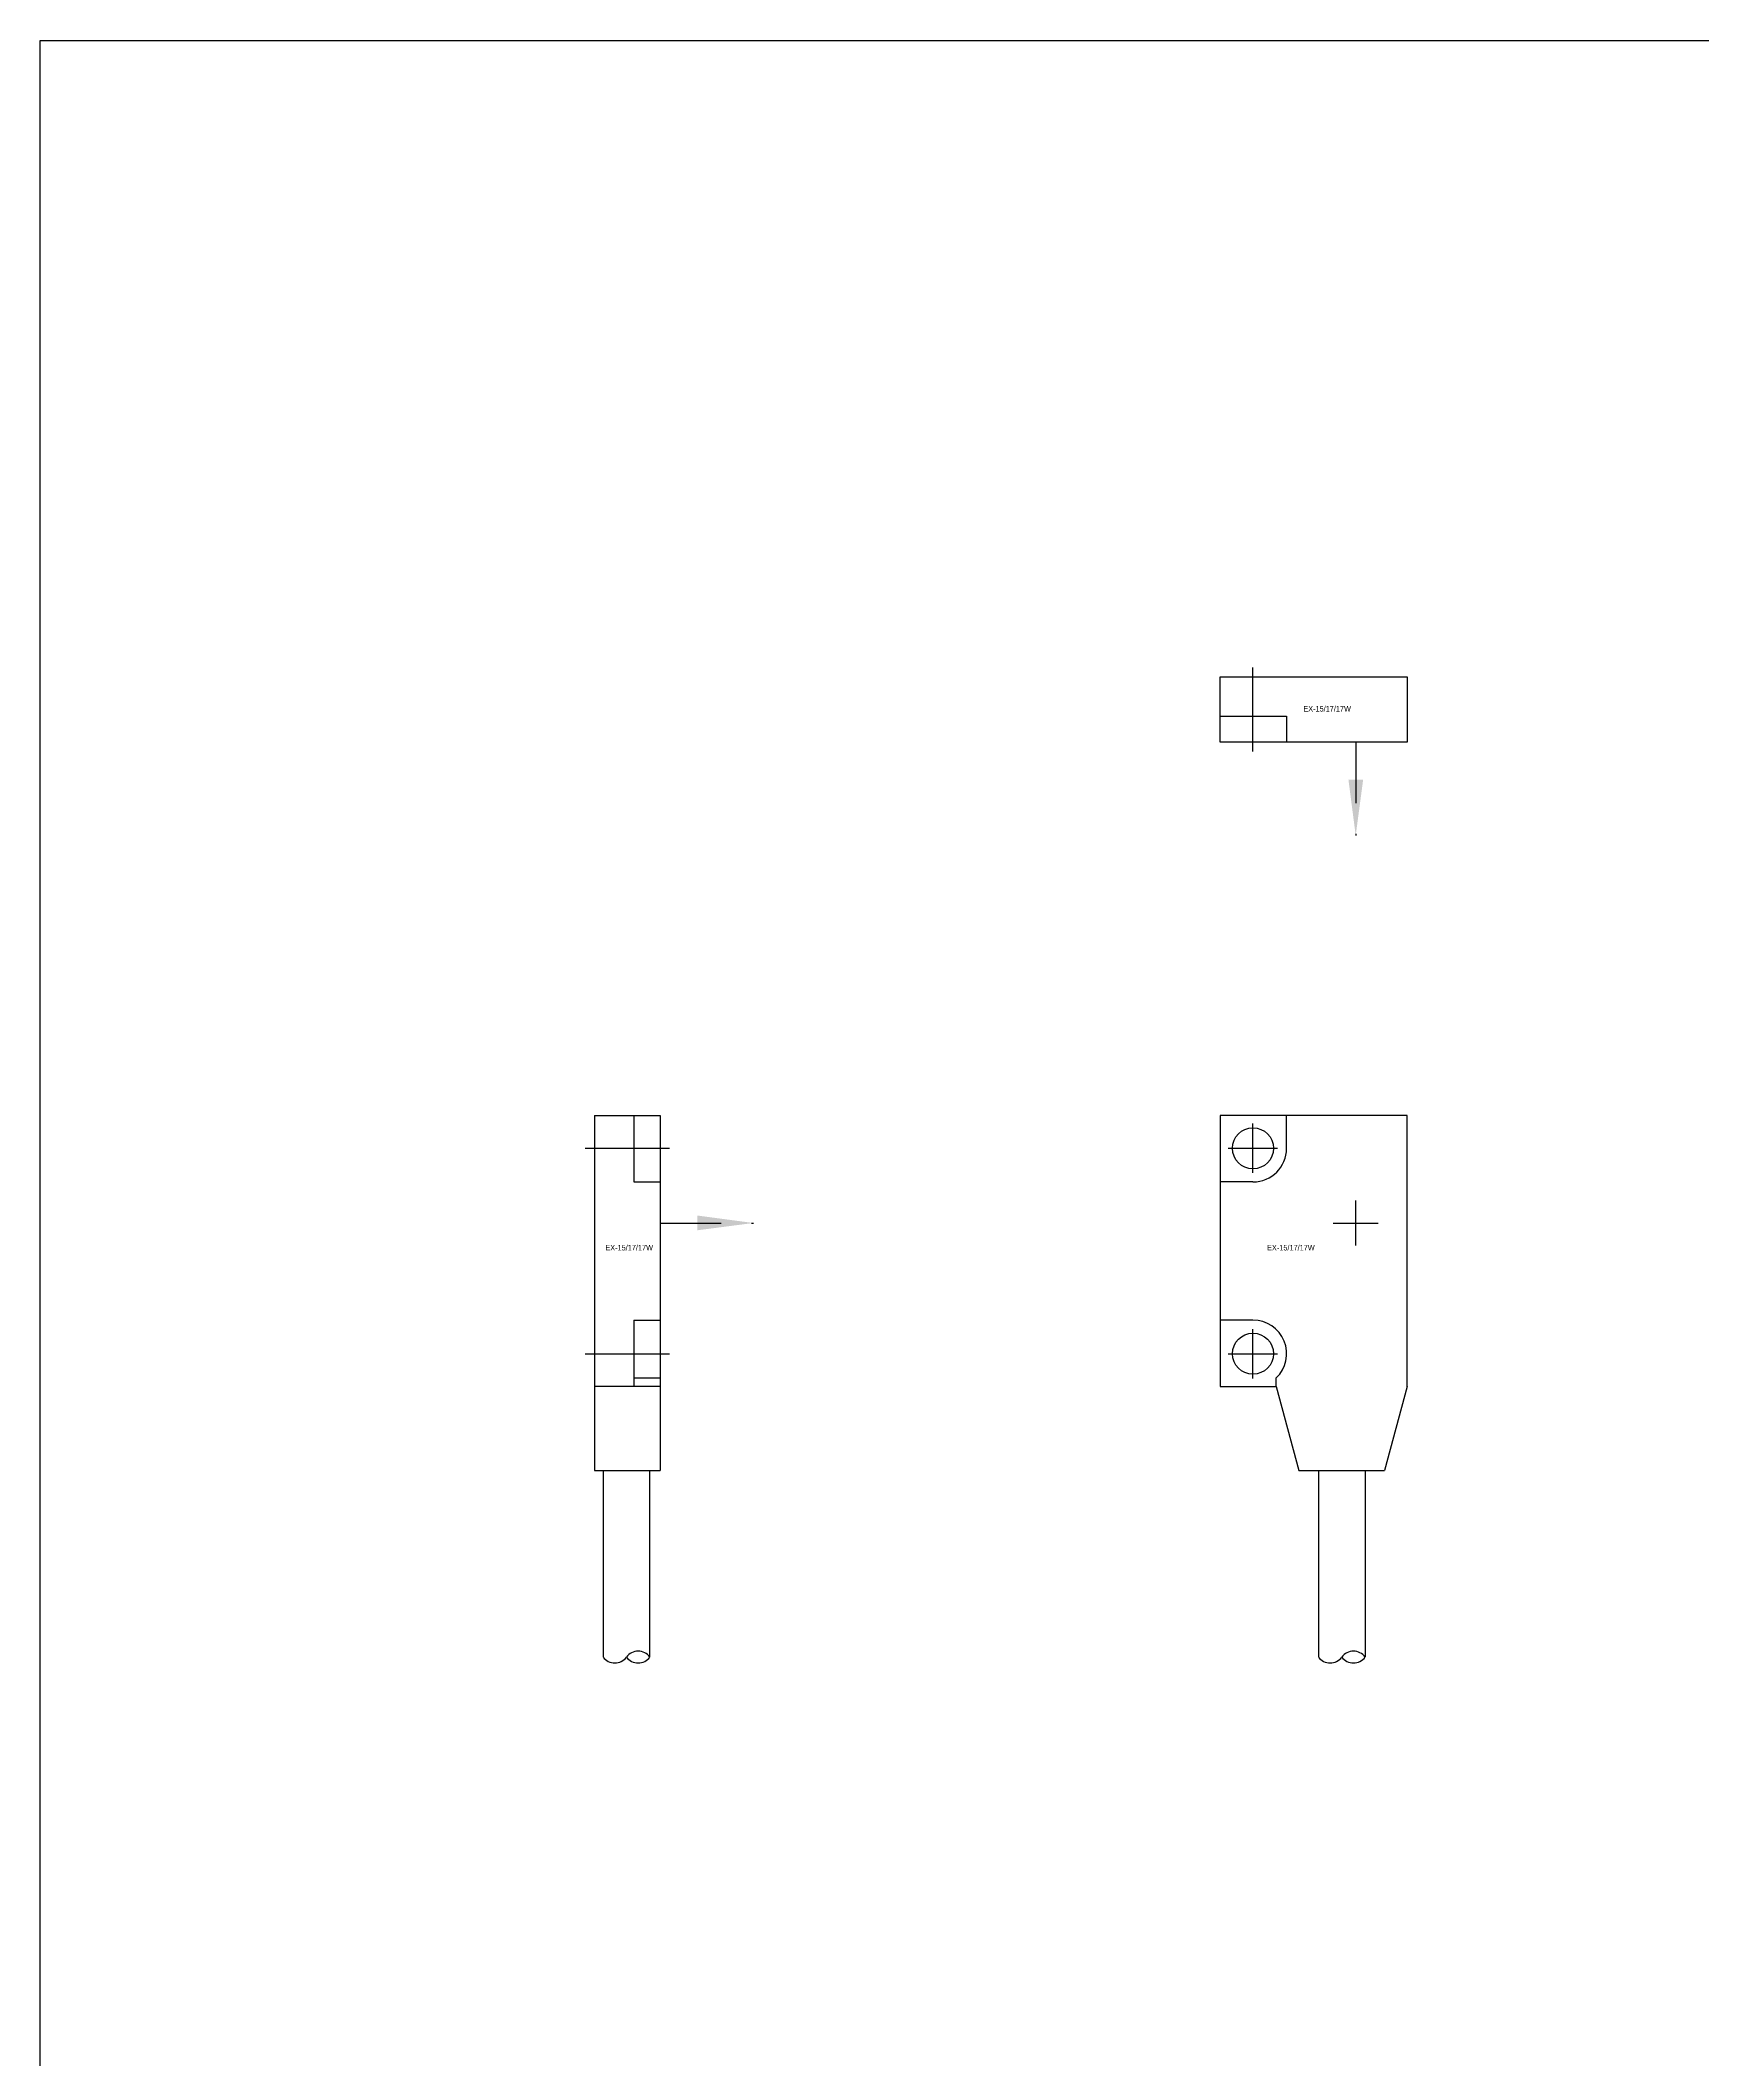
# Model space of a CAD drawing. Extents: x 58 to 236, y 14 to 263.
# Drawn here: x 58.3 to 147.3, y 154.5 to 262.7 of the extents above; entities that cross this region are included whole.
import ezdxf
from ezdxf.enums import TextEntityAlignment as Align

# ---------------------------------------------------------------- set-up
doc = ezdxf.new("R2010")
doc.units = 0
doc.linetypes.add('CENTER', pattern=[13.068421, 8.167763, -1.633553, 1.633553, -1.633553])
doc.linetypes.add('DASHED', pattern=[4.900658, 3.267105, -1.633553])
doc.layers.add('1', color=7, linetype='CONTINUOUS')

msp = doc.modelspace()

# ---------------------------------------------------------------- linework, layer by layer
at = {"layer": '1', "color": 7}
for p, q in [((58.31, 262.67), (236.31, 262.67)), ((58.31, 14.37), (58.31, 262.67)), ((121.49, 225.09), (121.49, 228.59)), ((121.49, 228.59), (125.04, 228.59)), ((125.04, 228.59), (131.49, 228.59)), ((131.49, 228.59), (131.49, 225.09)), ((121.49, 226.49), (125.04, 226.49)), ((125.04, 226.49), (125.04, 225.09)), ((125.04, 225.09), (121.49, 225.09)), ((131.49, 225.09), (125.04, 225.09)), ((87.99, 205.09), (91.49, 205.09)), ((87.99, 205.09), (87.99, 186.09)), ((90.09, 205.09), (90.09, 201.54)), ((91.49, 205.09), (91.49, 194.5)), ((125.04, 205.09), (121.49, 205.09)), ((121.49, 205.09), (121.49, 190.59)), ((131.49, 205.09), (125.04, 205.09)), ((125.04, 203.34), (125.04, 205.09)), ((131.49, 190.59), (131.49, 205.09)), ((90.09, 201.54), (91.49, 201.54)), ((123.24, 201.54), (121.49, 201.54)), ((90.09, 194.14), (91.49, 194.14)), ((90.09, 194.14), (90.09, 191.05)), ((91.49, 194.5), (91.49, 186.09)), ((123.24, 194.14), (121.49, 194.14)), ((91.49, 190.59), (87.99, 190.59)), ((90.09, 191.05), (91.49, 191.05)), ((90.09, 191.05), (90.09, 190.59)), ((121.49, 190.59), (124.49, 190.59)), ((124.49, 190.59), (124.49, 191.05)), ((124.49, 190.59), (125.7, 186.09)), ((131.49, 190.59), (130.29, 186.09)), ((87.99, 186.09), (90.94, 186.09)), ((88.44, 186.09), (88.44, 176.1)), ((90.94, 186.09), (91.49, 186.09)), ((90.94, 176.1), (90.94, 186.09)), ((125.7, 186.09), (130.29, 186.09)), ((126.74, 186.09), (126.74, 176.1)), ((129.24, 186.09), (129.24, 176.1))]:
    msp.add_line(p, q, dxfattribs=at)
at = {"layer": '1', "color": 2, "linetype": 'CENTER'}
for p, q in [((123.24, 224.59), (123.24, 229.09)), ((123.24, 202.02), (123.24, 204.66)), ((87.49, 203.34), (91.99, 203.34)), ((121.92, 203.34), (124.56, 203.34)), ((123.24, 191.02), (123.24, 193.66)), ((87.49, 192.34), (91.99, 192.34)), ((121.92, 192.34), (124.56, 192.34))]:
    msp.add_line(p, q, dxfattribs=at)
at = {"layer": '1', "color": 2, "linetype": 'DASHED'}
for p, q in [((128.74, 225.09), (128.74, 220.09)), ((128.74, 198.14), (128.74, 200.54)), ((91.49, 199.34), (96.49, 199.34)), ((127.54, 199.34), (129.94, 199.34))]:
    msp.add_line(p, q, dxfattribs=at)
at = {"layer": '1', "color": 7}
for centre in [(123.24, 203.34), (123.24, 192.34)]:
    msp.add_circle(centre, 1.1, dxfattribs=at)
for centre, start, end in [((123.24, 203.34), 270, 0), ((123.24, 192.34), 313.983, 90)]:
    msp.add_arc(centre, 1.8, start, end, dxfattribs=at)
at = {"layer": '1', "color": 2}
for centre, start, end in [((90.32, 175.63), 36.8699, 143.1301), ((128.62, 175.63), 36.8699, 143.1301), ((89.07, 176.56), 216.8699, 323.1301), ((90.32, 176.56), 216.8699, 323.1301), ((127.37, 176.56), 216.8699, 323.1301), ((128.62, 176.56), 216.8699, 323.1301)]:
    msp.add_arc(centre, 0.781, start, end, dxfattribs=at)
at = {"layer": '1', "color": 2, "linetype": 'DASHED'}
for points in [[(128.35, 223.09), (129.14, 223.09), (128.74, 220.09)], [(93.49, 198.95), (93.49, 199.74), (96.49, 199.34)]]:
    msp.add_solid(points, dxfattribs=at)

# ---------------------------------------------------------------- texts
at = {"layer": '1', "color": 2, "width": 0.9}
for p in [(127.21, 226.88), (89.84, 198.02), (125.27, 198.02)]:
    msp.add_text('EX-15/17/17W', height=0.3, dxfattribs=at).set_placement(p, align=Align.MIDDLE_CENTER)

doc.saveas('drawing.dxf')
